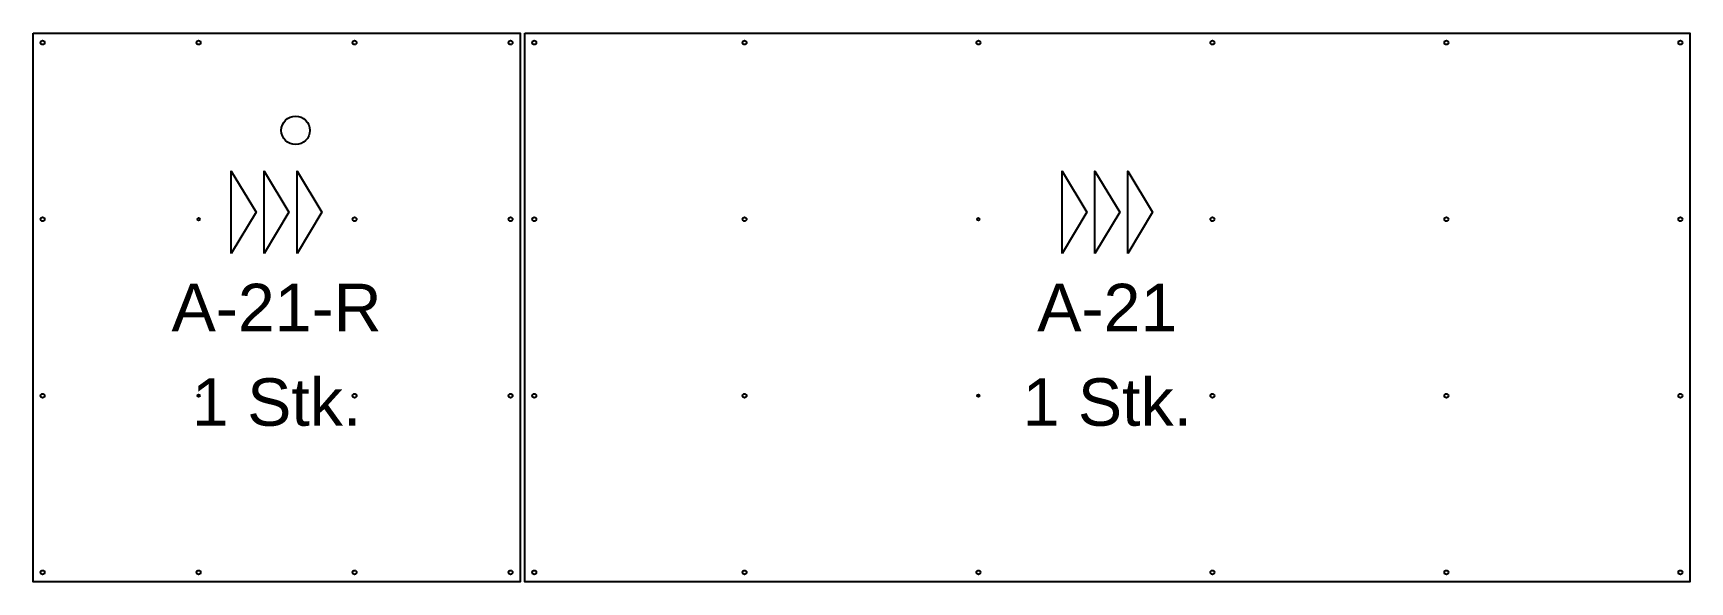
# Model space of a CAD drawing. Header units: millimetres. Extents: x 3800000 to 6300000, y 450000 to 1350000.
# Drawn here: x 5470505 to 5473995, y 905458 to 906615 of the extents above; entities that cross this region are included whole.
import ezdxf

# ---------------------------------------------------------------- set-up
doc = ezdxf.new("R2010")
doc.units = ezdxf.units.MM
for name, color, linetype, true_color in [('ANSICHT Paneel Verlegerichtung', 1, 'Continuous', 0xff0000), ('Bohr', 3, 'Continuous', 0x00ff00), ('Outside', 2, 'Continuous', 0xffff00), ('TXT', 7, 'Continuous', 0xffffff)]:
    doc.layers.add(name, color=color, linetype=linetype, true_color=true_color)
doc.styles.add('Arial Regular', font='arial.ttf')

msp = doc.modelspace()

# ---------------------------------------------------------------- linework, layer by layer
at = {"layer": 'ANSICHT Paneel Verlegerichtung'}
for points in [[(5470922.4, 906150.6), (5470922.4, 906324.2), (5470974.5, 906237.4)], [(5470991.8, 906150.6), (5470991.8, 906324.2), (5471043.9, 906237.4)], [(5471061.2, 906150.6), (5471061.2, 906324.2), (5471113.3, 906237.4)], [(5472672.4, 906150.6), (5472672.4, 906324.2), (5472724.5, 906237.4)], [(5472741.8, 906150.6), (5472741.8, 906324.2), (5472793.9, 906237.4)], [(5472811.2, 906150.6), (5472811.2, 906324.2), (5472863.3, 906237.4)]]:
    msp.add_lwpolyline(points, close=True, dxfattribs=at)
at = {"layer": 'Bohr', "linetype": 'ByBlock', "lineweight": -2}
for centre, radius in [((5470525, 906595), 4.25), ((5470853.6, 906595), 4.25), ((5471182.1, 906595), 4.25), ((5471510.7, 906595), 4.25), ((5471560.7, 906595), 4.25), ((5472003.6, 906595), 4.25), ((5472496.4, 906595), 4.25), ((5472989.3, 906595), 4.25), ((5473482.1, 906595), 4.25), ((5473975, 906595), 4.25), ((5470525, 906222.8), 4.25), ((5470853.6, 906222.8), 2.55), ((5471182.1, 906222.8), 4.25), ((5471510.7, 906222.8), 4.25), ((5471560.7, 906222.8), 4.25), ((5472003.6, 906222.8), 4.25), ((5472496.4, 906222.8), 2.55), ((5472989.3, 906222.8), 4.25), ((5473482.1, 906222.8), 4.25), ((5473975, 906222.8), 4.25), ((5470525, 905850.6), 4.25), ((5470853.6, 905850.6), 2.55), ((5471182.1, 905850.6), 4.25), ((5471510.7, 905850.6), 4.25), ((5471560.7, 905850.6), 4.25), ((5472003.6, 905850.6), 4.25), ((5472496.4, 905850.6), 2.55), ((5472989.3, 905850.6), 4.25), ((5473482.1, 905850.6), 4.25), ((5473975, 905850.6), 4.25), ((5470525, 905478.3), 4.25), ((5470853.6, 905478.3), 4.25), ((5471182.1, 905478.3), 4.25), ((5471510.7, 905478.3), 4.25), ((5471560.7, 905478.3), 4.25), ((5472003.6, 905478.3), 4.25), ((5472496.4, 905478.3), 4.25), ((5472989.3, 905478.3), 4.25), ((5473482.1, 905478.3), 4.25), ((5473975, 905478.3), 4.25)]:
    msp.add_circle(centre, radius, dxfattribs=at)
at = {"layer": 'Outside', "linetype": 'ByBlock', "lineweight": -2}
for points in [[(5470505, 906615), (5471530.7, 906615), (5471530.7, 905458.3), (5470505, 905458.3)], [(5471540.7, 906615), (5473995, 906615), (5473995, 905458.3), (5471540.7, 905458.3)]]:
    msp.add_lwpolyline(points, close=True, dxfattribs=at)
at = {"layer": 'Outside'}
msp.add_circle((5471057.8, 906410), 30, dxfattribs=at)

# ---------------------------------------------------------------- texts
at = {"layer": 'TXT', "char_height": 100, "attachment_point": 5, "style": 'Arial Regular'}
for s, insert, width in [('A-21-R', (5471017.8, 906036.7), 1078.261), ('A-21', (5472767.8, 906036.7), 738.043), ('1 Stk.', (5471017.9, 905836.7), 857.609), ('1 Stk.', (5472767.9, 905836.7), 857.609)]:
    msp.add_mtext(s, dxfattribs=dict(at, insert=insert, width=width))

doc.saveas('drawing.dxf')
